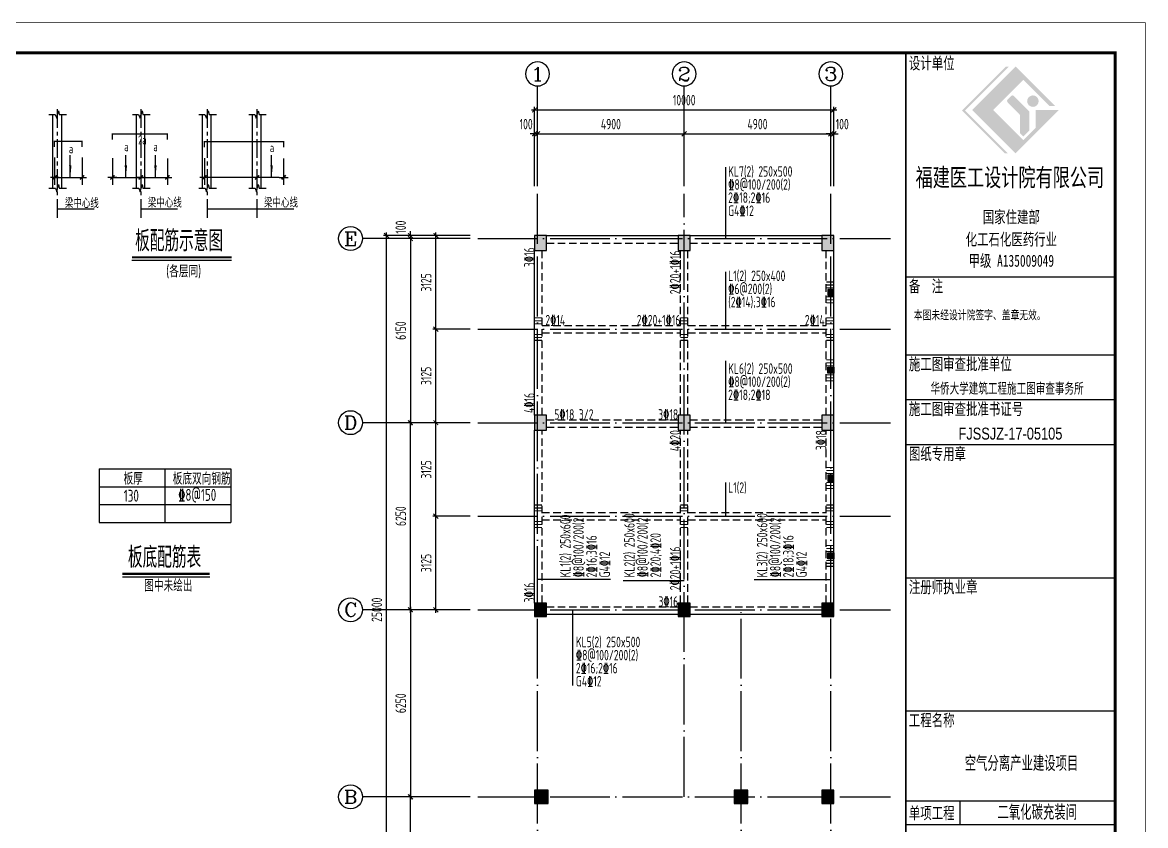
# Model space of a CAD drawing. Extents: x 287149 to 898857, y 100802 to 160212.
# Drawn here: x 668119 to 705657, y 116003 to 142832 of the extents above; entities that cross this region are included whole.
import ezdxf
from ezdxf.enums import TextEntityAlignment as Align

# ---------------------------------------------------------------- set-up
doc = ezdxf.new("R2010")
doc.units = 0
doc.header["$LTSCALE"] = 1000
for name, pattern in [('3', [3.75, 2.5, -1.25]), ('CENTER', [2, 1.25, -0.25, 0.25, -0.25]), ('DOTE', [2.42, 2, -0.2, 0.02, -0.2])]:
    doc.linetypes.add(name, pattern=pattern)
doc.layers.get('0').update_dxf_attribs({"linetype": 'CONTINUOUS'})
doc.layers.get('DEFPOINTS').update_dxf_attribs({"linetype": 'CONTINUOUS'})
for name, color, linetype in [('AXIS', 8, 'DOTE'), ('AXIS_DIM', 3, 'CONTINUOUS'), ('AXIS_TEXT', 3, 'CONTINUOUS'), ('COLU', 7, 'CONTINUOUS'), ('FRAME', 3, 'CONTINUOUS'), ('PUB_TEXT', 7, 'CONTINUOUS'), ('S_BEAM', 4, 'CONTINUOUS'), ('S_BEAMDASH', 134, '3'), ('S_BEAMDIMLOCAL', 7, 'CONTINUOUS'), ('S_BEAMDIMLOCALVER', 7, 'CONTINUOUS'), ('S_BEAMDIMMASS', 2, 'CONTINUOUS'), ('S_BEAMDIMMASSVER', 2, 'CONTINUOUS'), ('S_CL', 2, 'CONTINUOUS'), ('S_SUBBEAMHOOP', 1, 'CONTINUOUS'), ('TEXT', 7, 'CONTINUOUS'), ('填充', 8, 'CONTINUOUS'), ('审图中心证书', 7, 'CONTINUOUS'), ('板标注', 221, 'CONTINUOUS'), ('柱涂实', 54, 'CONTINUOUS'), ('第三道尺寸线', 4, 'CONTINUOUS')]:
    doc.layers.add(name, color=color, linetype=linetype)
doc.styles.add('_AXIS', font='complex.shx', dxfattribs={"bigfont": 'gbcbig.shx'})
doc.styles.add('_HZTXT', font='tq__rshz.shx', dxfattribs={"width": 0.8, "bigfont": 'tq__hzdc.shx'})
doc.styles.add('COMPLEX', font='COMPLEX')
doc.styles.add('FRAME', font='simhei.ttf', dxfattribs={"width": 0.7})
doc.styles.add('TSSD_Dimension', font='tssdeng.shx', dxfattribs={"width": 0.7, "bigfont": 'hztxt.shx'})
doc.styles.add('TSSD_Rein', font='tssdeng.shx', dxfattribs={"width": 0.7, "bigfont": 'hztxt.shx'})
doc.styles.add('黑体', font='simhei.ttf', dxfattribs={"width": 0.7})
doc.dimstyles.new('TSSD_100_100', dxfattribs={"dimtxt": 350, "dimasz": 150, "dimexe": 100, "dimexo": 250, "dimgap": 150, "dimtad": 1, "dimdec": 0, "dimzin": 0, "dimdsep": 46, "dimtxsty": 'TSSD_Dimension', "dimblk": 'ARCHTICK', "dimcen": 0, "dimdle": 100, "dimclrd": 3, "dimclre": 3, "dimclrt": 7, "dimadec": 0, "dimazin": 0, "dimtfac": 1, "dimtdec": 0, "dimtix": 1, "dimtmove": 2, "dimatfit": 3, "dimfxl": 100, "dimtolj": 1, "dimtzin": 0, "dimarcsym": 0})

# ---------------------------------------------------------------- blocks, each defined once
blk = doc.blocks.new('A$C2F0C53E4')
at = {"layer": 'FRAME'}
h = blk.add_hatch(color=256, dxfattribs=at)
h.paths.add_polyline_path([(54328, 39098), (55337, 40107), (56218, 39226), (56398, 39226), (55075, 40549), (53625, 39098), (55075, 37648), (56525, 39098), (55749, 39098), (55749, 38502), (55337, 38090)], flags=0)
edge = h.paths.add_edge_path(flags=0)
edge.add_arc((55154, 38910), 69.1, 0, 45, ccw=False)
edge.add_line((55223, 38910), (55223, 38327))
edge.add_line((55223, 38327), (55340, 38210))
edge.add_line((55340, 38210), (55538, 38409))
edge.add_line((55538, 38409), (55538, 39020))
edge.add_arc((55469, 39020), 69.1, 360, 405)
edge.add_line((55518, 39069), (55024, 39562))
edge.add_arc((54976, 39513), 69.1, 45, 135)
edge.add_line((54927, 39562), (54812, 39447))
edge.add_arc((54861, 39399), 69.1, 135, 225)
edge.add_line((54812, 39350), (55203, 38959))
edge = h.paths.add_edge_path(flags=0)
edge.add_arc((55655, 39391), 192, 0, 180)
edge.add_arc((55655, 39391), 192, 180, 360)
h.paths.add_polyline_path([(54716, 37648), (54814, 37648), (53382, 39080), (54851, 40549), (54754, 40549), (53285, 39080)], flags=0)
for p, q in [((58410, 33510), (51410, 33510)), ((58410, 30910), (51410, 30910)), ((58410, 29410), (51410, 29410)), ((58410, 27910), (51410, 27910)), ((58410, 23460), (51410, 23460)), ((58410, 19010), (51410, 19010)), ((58410, 16010), (51410, 16010)), ((53210, 16010), (53210, 15210)), ((58410, 15210), (51410, 15210))]:
    blk.add_line(p, q, dxfattribs=at)
for points, const_width in [([(10, 42010), (10, 10), (59410, 10), (59410, 42010)], 20), ([(2510, 41010), (2510, 1010), (58410, 1010), (58410, 41010)], 100)]:
    blk.add_lwpolyline(points, close=True, dxfattribs=dict(at, const_width=const_width))
at = {"layer": 'FRAME', "const_width": 50}
blk.add_lwpolyline([(51410, 41010), (51410, 1010)], dxfattribs=at)
at = {"layer": 'FRAME'}
for s, insert, char_height, width, attachment_point, style in [('设计单位', (51510, 40860), 400, 2368.14, 1, 'FRAME'), ('福建医工设计院有限公司', (54885, 36811), 600, 9859.32, 5, 'FRAME'), ('国家住建部', (54934, 35501), 400, 2944.75, 5, 'FRAME'), ('化工石化医药行业', (54934, 34752), 400, 4781.36, 5, 'FRAME'), ('甲级 A135009049', (54934, 34038), 400, 4439.66, 5, 'FRAME'), ('备  注', (51510, 33410), 400, 1758.31, 1, 'FRAME'), ('本图未经设计院签字、盖章无效。', (51673, 32067), 300, 6524.24, 7, '黑体'), ('施工图审查批准单位', (51510, 30810), 400, 5412.54, 1, 'FRAME'), ('施工图审查批准书证号', (51510, 29310), 400, 6008.14, 1, 'FRAME'), ('图纸专用章', (51510, 27810), 400, 2928.14, 1, 'FRAME'), ('注册师执业章', (51510, 23360), 400, 3554.58, 1, 'FRAME'), ('工程名称', (51510, 18910), 400, 2368.14, 1, 'FRAME'), ('单项工程', (51510, 15810), 400, 2349.15, 1, 'FRAME')]:
    blk.add_mtext(s, dxfattribs=dict(at, insert=insert, char_height=char_height, width=width, attachment_point=attachment_point, style=style))
at = {"layer": 'PUB_TEXT', "style": '_HZTXT', "width": 0.8}
blk.add_text('空气分离产业建设项目', height=500, dxfattribs=at).set_placement((53374, 17013))
at = {"layer": '审图中心证书', "style": '_HZTXT', "width": 0.8}
for s, p in [('华侨大学建筑工程施工图审查事务所', (52231, 29584)), ('FJSSJZ-17-05105', (53169, 28084))]:
    blk.add_text(s, height=400, dxfattribs=at).set_placement(p)
blk = doc.blocks.new('_ARCHTICK')
at = {"color": 0}
blk.add_lwpolyline([(-0.53033, -0.53033, 0.25, 0.25, 0), (0.53033, 0.53033, 0.5, 0.5, 0)], format="xyseb", dxfattribs=at)
blk = doc.blocks.new('*D197')
at = {"layer": 'AXIS_DIM', "color": 3, "lineweight": -2}
for p, q in [((685236.971394, 139111.631469), (690336.971394, 139111.631469)), ((685336.971394, 137361.708046), (685336.971394, 139211.631469)), ((690236.971394, 137361.708046), (690236.971394, 139211.631469))]:
    blk.add_line(p, q, dxfattribs=at)
at = {"layer": 'DEFPOINTS', "color": 0}
for p in [(690236.971394, 139111.631469), (685336.971394, 137111.708046), (690236.971394, 137111.708046)]:
    blk.add_point(p, dxfattribs=at)
at = {"layer": 'AXIS_DIM', "color": 3, "lineweight": -2, "xscale": 150, "yscale": 150, "zscale": 150, "rotation": 180}
blk.add_blockref('_ARCHTICK', (685336.971394, 139111.631469), dxfattribs=at)
at = {"layer": 'AXIS_DIM', "color": 3, "lineweight": -2, "xscale": 150, "yscale": 150, "zscale": 150}
blk.add_blockref('_ARCHTICK', (690236.971394, 139111.631469), dxfattribs=at)
at = {"layer": 'AXIS_DIM', "color": 7, "insert": (687786.971394, 139436.631469), "char_height": 350, "attachment_point": 5, "style": 'TSSD_Dimension'}
blk.add_mtext('\\A1;4900', dxfattribs=at)
blk = doc.blocks.new('*D198')
at = {"layer": 'AXIS_DIM', "color": 3, "lineweight": -2}
for p, q in [((690136.971394, 139111.631469), (695236.971394, 139111.631469)), ((690236.971394, 137361.708046), (690236.971394, 139211.631469)), ((695136.971394, 137361.708046), (695136.971394, 139211.631469))]:
    blk.add_line(p, q, dxfattribs=at)
at = {"layer": 'DEFPOINTS', "color": 0}
for p in [(695136.971394, 139111.631469), (690236.971394, 137111.708046), (695136.971394, 137111.708046)]:
    blk.add_point(p, dxfattribs=at)
at = {"layer": 'AXIS_DIM', "color": 3, "lineweight": -2, "xscale": 150, "yscale": 150, "zscale": 150, "rotation": 180}
blk.add_blockref('_ARCHTICK', (690236.971394, 139111.631469), dxfattribs=at)
at = {"layer": 'AXIS_DIM', "color": 3, "lineweight": -2, "xscale": 150, "yscale": 150, "zscale": 150}
blk.add_blockref('_ARCHTICK', (695136.971394, 139111.631469), dxfattribs=at)
at = {"layer": 'AXIS_DIM', "color": 7, "insert": (692686.971394, 139436.631469), "char_height": 350, "attachment_point": 5, "style": 'TSSD_Dimension'}
blk.add_mtext('\\A1;4900', dxfattribs=at)
blk = doc.blocks.new('*D199')
at = {"layer": 'AXIS_DIM', "color": 3, "lineweight": -2}
for p, q in [((683086.971394, 116961.708046), (680987.044864, 116961.708046)), ((681087.044864, 110711.708046), (681087.044864, 117061.708046)), ((683086.971394, 110811.708046), (680987.044864, 110811.708046))]:
    blk.add_line(p, q, dxfattribs=at)
at = {"layer": 'DEFPOINTS', "color": 0}
for p in [(681087.044864, 116961.708046), (683336.971394, 116961.708046), (683336.971394, 110811.708046)]:
    blk.add_point(p, dxfattribs=at)
at = {"layer": 'AXIS_DIM', "color": 3, "lineweight": -2, "xscale": 150, "yscale": 150, "zscale": 150}
for p, rotation in [((681087.044864, 116961.708046), 90), ((681087.044864, 110811.708046), 270)]:
    blk.add_blockref('_ARCHTICK', p, dxfattribs=dict(at, rotation=rotation))
at = {"layer": 'AXIS_DIM', "color": 7, "insert": (680762.044864, 113886.708046), "char_height": 350, "attachment_point": 5, "rotation": 90, "style": 'TSSD_Dimension'}
blk.add_mtext('\\A1;6150', dxfattribs=at)
blk = doc.blocks.new('*D200')
at = {"layer": 'AXIS_DIM', "color": 3, "lineweight": -2}
for p, q in [((683086.971394, 123211.708046), (680987.044864, 123211.708046)), ((681087.044864, 123311.708046), (681087.044864, 116861.708046)), ((683086.971394, 116961.708046), (680987.044864, 116961.708046))]:
    blk.add_line(p, q, dxfattribs=at)
at = {"layer": 'DEFPOINTS', "color": 0}
for p in [(683336.971394, 123211.708046), (681087.044864, 116961.708046), (683336.971394, 116961.708046)]:
    blk.add_point(p, dxfattribs=at)
at = {"layer": 'AXIS_DIM', "color": 3, "lineweight": -2, "xscale": 150, "yscale": 150, "zscale": 150}
for p, rotation in [((681087.044864, 123211.708046), 90), ((681087.044864, 116961.708046), 270)]:
    blk.add_blockref('_ARCHTICK', p, dxfattribs=dict(at, rotation=rotation))
at = {"layer": 'AXIS_DIM', "color": 7, "insert": (680762.044864, 120086.708046), "char_height": 350, "attachment_point": 5, "rotation": 90, "style": 'TSSD_Dimension'}
blk.add_mtext('\\A1;6250', dxfattribs=at)
blk = doc.blocks.new('*D201')
at = {"layer": 'AXIS_DIM', "color": 3, "lineweight": -2}
for p, q in [((683086.971394, 135611.708046), (680987.044864, 135611.708046)), ((681087.044864, 135711.708046), (681087.044864, 129361.708046)), ((683086.971394, 129461.708046), (680987.044864, 129461.708046))]:
    blk.add_line(p, q, dxfattribs=at)
at = {"layer": 'DEFPOINTS', "color": 0}
for p in [(683336.971394, 135611.708046), (681087.044864, 129461.708046), (683336.971394, 129461.708046)]:
    blk.add_point(p, dxfattribs=at)
at = {"layer": 'AXIS_DIM', "color": 3, "lineweight": -2, "xscale": 150, "yscale": 150, "zscale": 150}
for p, rotation in [((681087.044864, 135611.708046), 90), ((681087.044864, 129461.708046), 270)]:
    blk.add_blockref('_ARCHTICK', p, dxfattribs=dict(at, rotation=rotation))
at = {"layer": 'AXIS_DIM', "color": 7, "insert": (680762.044864, 132536.708046), "char_height": 350, "attachment_point": 5, "rotation": 90, "style": 'TSSD_Dimension'}
blk.add_mtext('\\A1;6150', dxfattribs=at)
blk = doc.blocks.new('*D202')
at = {"layer": 'AXIS_DIM', "color": 3, "lineweight": -2}
for p, q in [((685136.971394, 139911.631469), (695336.971394, 139911.631469)), ((685236.971394, 137361.708046), (685236.971394, 140011.631469)), ((695236.971394, 137361.708046), (695236.971394, 140011.631469))]:
    blk.add_line(p, q, dxfattribs=at)
at = {"layer": 'DEFPOINTS', "color": 0}
for p in [(695236.971394, 139911.631469), (685236.971394, 137111.708046), (695236.971394, 137111.708046)]:
    blk.add_point(p, dxfattribs=at)
at = {"layer": 'AXIS_DIM', "color": 3, "lineweight": -2, "xscale": 150, "yscale": 150, "zscale": 150, "rotation": 180}
blk.add_blockref('_ARCHTICK', (685236.971394, 139911.631469), dxfattribs=at)
at = {"layer": 'AXIS_DIM', "color": 3, "lineweight": -2, "xscale": 150, "yscale": 150, "zscale": 150}
blk.add_blockref('_ARCHTICK', (695236.971394, 139911.631469), dxfattribs=at)
at = {"layer": 'AXIS_DIM', "color": 7, "insert": (690236.971394, 140236.631469), "char_height": 350, "attachment_point": 5, "style": 'TSSD_Dimension'}
blk.add_mtext('\\A1;10000', dxfattribs=at)
blk = doc.blocks.new('*D203')
at = {"layer": 'AXIS_DIM', "color": 3, "lineweight": -2}
for p, q in [((683086.971394, 135711.708046), (680187.044864, 135711.708046)), ((680287.044864, 110611.708046), (680287.044864, 135811.708046)), ((683086.971394, 110711.708046), (680187.044864, 110711.708046))]:
    blk.add_line(p, q, dxfattribs=at)
at = {"layer": 'DEFPOINTS', "color": 0}
for p in [(680287.044864, 135711.708046), (683336.971394, 135711.708046), (683336.971394, 110711.708046)]:
    blk.add_point(p, dxfattribs=at)
at = {"layer": 'AXIS_DIM', "color": 3, "lineweight": -2, "xscale": 150, "yscale": 150, "zscale": 150}
for p, rotation in [((680287.044864, 135711.708046), 90), ((680287.044864, 110711.708046), 270)]:
    blk.add_blockref('_ARCHTICK', p, dxfattribs=dict(at, rotation=rotation))
at = {"layer": 'AXIS_DIM', "color": 7, "insert": (679962.044864, 123211.708046), "char_height": 350, "attachment_point": 5, "rotation": 90, "style": 'TSSD_Dimension'}
blk.add_mtext('\\A1;25000', dxfattribs=at)
blk = doc.blocks.new('*D205')
at = {"layer": 'AXIS_DIM', "color": 3, "lineweight": -2}
for p, q in [((683086.971394, 135711.708046), (680987.044864, 135711.708046)), ((683086.971394, 135611.708046), (680987.044864, 135611.708046)), ((681087.044864, 135711.708046), (681087.044864, 135861.708046)), ((681087.044864, 135611.708046), (681087.044864, 135711.708046)), ((681087.044864, 135611.708046), (681087.044864, 135461.708046))]:
    blk.add_line(p, q, dxfattribs=at)
at = {"layer": 'DEFPOINTS', "color": 0}
for p in [(681087.044864, 135711.708046), (683336.971394, 135711.708046), (683336.971394, 135611.708046)]:
    blk.add_point(p, dxfattribs=at)
at = {"layer": 'AXIS_DIM', "color": 3, "lineweight": -2, "xscale": 150, "yscale": 150, "zscale": 150}
for p, rotation in [((681087.044864, 135711.708046), 270), ((681087.044864, 135611.708046), 90)]:
    blk.add_blockref('_ARCHTICK', p, dxfattribs=dict(at, rotation=rotation))
at = {"layer": 'AXIS_DIM', "color": 7, "insert": (680762.044864, 135993.951635), "char_height": 350, "attachment_point": 5, "rotation": 90, "style": 'TSSD_Dimension'}
blk.add_mtext('\\A1;100', dxfattribs=at)
blk = doc.blocks.new('*D206')
at = {"layer": 'AXIS_DIM', "color": 3, "lineweight": -2}
for p, q in [((695136.971394, 139111.631469), (694986.971394, 139111.631469)), ((695136.971394, 137361.708046), (695136.971394, 139211.631469)), ((695136.971394, 139111.631469), (695236.971394, 139111.631469)), ((695236.971394, 137361.708046), (695236.971394, 139211.631469)), ((695236.971394, 139111.631469), (695386.971394, 139111.631469))]:
    blk.add_line(p, q, dxfattribs=at)
at = {"layer": 'DEFPOINTS', "color": 0}
for p in [(695236.971394, 139111.631469), (695136.971394, 137111.708046), (695236.971394, 137111.708046)]:
    blk.add_point(p, dxfattribs=at)
at = {"layer": 'AXIS_DIM', "color": 3, "lineweight": -2, "xscale": 150, "yscale": 150, "zscale": 150}
blk.add_blockref('_ARCHTICK', (695136.971394, 139111.631469), dxfattribs=at)
at = {"layer": 'AXIS_DIM', "color": 3, "lineweight": -2, "xscale": 150, "yscale": 150, "zscale": 150, "rotation": 180}
blk.add_blockref('_ARCHTICK', (695236.971394, 139111.631469), dxfattribs=at)
at = {"layer": 'AXIS_DIM', "color": 7, "insert": (695519.214984, 139436.631469), "char_height": 350, "attachment_point": 5, "style": 'TSSD_Dimension'}
blk.add_mtext('\\A1;100', dxfattribs=at)
blk = doc.blocks.new('*D207')
at = {"layer": 'AXIS_DIM', "color": 3, "lineweight": -2}
for p, q in [((685236.971394, 139111.631469), (685086.971394, 139111.631469)), ((685236.971394, 137361.708046), (685236.971394, 139211.631469)), ((685336.971394, 139111.631469), (685236.971394, 139111.631469)), ((685336.971394, 137361.708046), (685336.971394, 139211.631469)), ((685336.971394, 139111.631469), (685486.971394, 139111.631469))]:
    blk.add_line(p, q, dxfattribs=at)
at = {"layer": 'DEFPOINTS', "color": 0}
for p in [(685236.971394, 139111.631469), (685236.971394, 137111.708046), (685336.971394, 137111.708046)]:
    blk.add_point(p, dxfattribs=at)
at = {"layer": 'AXIS_DIM', "color": 3, "lineweight": -2, "xscale": 150, "yscale": 150, "zscale": 150}
blk.add_blockref('_ARCHTICK', (685236.971394, 139111.631469), dxfattribs=at)
at = {"layer": 'AXIS_DIM', "color": 3, "lineweight": -2, "xscale": 150, "yscale": 150, "zscale": 150, "rotation": 180}
blk.add_blockref('_ARCHTICK', (685336.971394, 139111.631469), dxfattribs=at)
at = {"layer": 'AXIS_DIM', "color": 7, "insert": (684954.727804, 139436.631469), "char_height": 350, "attachment_point": 5, "style": 'TSSD_Dimension'}
blk.add_mtext('\\A1;100', dxfattribs=at)
blk = doc.blocks.new('_AXISO')
blk.add_circle((0, 0), 0.5)
at = {"layer": 'AXIS_TEXT', "style": 'COMPLEX', "width": 1.041667}
blk.add_attdef('A', text='', height=0.56, dxfattribs=at).set_placement((-0.25, -0.28), (0.25, -0.28), align=Align.FIT)
blk = doc.blocks.new('*D208')
at = {"layer": 'AXIS_DIM', "color": 3, "lineweight": -2}
for p, q in [((681087.044864, 123111.708046), (681087.044864, 129561.708046)), ((683086.971394, 129461.708046), (680987.044864, 129461.708046)), ((683086.971394, 123211.708046), (680987.044864, 123211.708046))]:
    blk.add_line(p, q, dxfattribs=at)
at = {"layer": 'DEFPOINTS', "color": 0}
for p in [(681087.044864, 129461.708046), (683336.971394, 129461.708046), (683336.971394, 123211.708046)]:
    blk.add_point(p, dxfattribs=at)
at = {"layer": 'AXIS_DIM', "color": 3, "lineweight": -2, "xscale": 150, "yscale": 150, "zscale": 150}
for p, rotation in [((681087.044864, 129461.708046), 90), ((681087.044864, 123211.708046), 270)]:
    blk.add_blockref('_ARCHTICK', p, dxfattribs=dict(at, rotation=rotation))
at = {"layer": 'AXIS_DIM', "color": 7, "insert": (680762.044864, 126336.708046), "char_height": 350, "attachment_point": 5, "rotation": 90, "style": 'TSSD_Dimension'}
blk.add_mtext('\\A1;6250', dxfattribs=at)
blk = doc.blocks.new('_ARROW')
blk.add_solid([(0, 0), (-1, 0.1), (-1, -0.1)])
blk = doc.blocks.new('_DIMX')
blk.add_line((-150, 0), (150, 0))
at = {"const_width": 50}
blk.add_lwpolyline([(-70, -70), (70, 70)], dxfattribs=at)
blk = doc.blocks.new('A$C625912A1')
at = {"layer": 'TEXT', "linetype": 'ByBlock'}
blk.add_line((1194.919777, -3324.671728), (4521.947768, -3324.671728), dxfattribs=at)
at = {"layer": 'TEXT', "const_width": 70}
blk.add_lwpolyline([(4521.947768, -3224.671728), (1194.919777, -3224.671728)], dxfattribs=at)
at = {"layer": '板标注'}
for p, q in [((-1581.298436, 1544.987743), (-1369.298436, 1544.987743)), ((-1452.836735, -915.377876), (-1452.836735, 1544.987743)), ((-1369.298436, 1544.987743), (-1320.298436, 1424.987743)), ((-1320.298436, 1424.987743), (-1262.298436, 1664.987743)), ((-1262.298436, 1664.987743), (-1235.298436, 1544.987743)), ((-1235.298436, 1544.987743), (-992.298436, 1544.987743)), ((-1148.836735, -915.377876), (-1148.836735, 1544.987743)), ((1212.688439, 1544.987743), (1417.688439, 1544.987743)), ((1341.15014, -915.377876), (1341.15014, 1544.987743)), ((1417.688439, 1544.987743), (1466.688439, 1424.987743)), ((1466.688439, 1424.987743), (1531.688439, 1664.987743)), ((1531.688439, 1664.987743), (1558.688439, 1544.987743)), ((1558.688439, 1544.987743), (1801.688439, 1544.987743)), ((1630.15014, -915.377876), (1630.15014, 1544.987743)), ((3427.707605, 1544.987743), (3632.707605, 1544.987743)), ((3556.169306, -915.377876), (3556.169306, 1544.987743)), ((3632.707605, 1544.987743), (3681.707605, 1424.987743)), ((3681.707605, 1424.987743), (3746.707605, 1664.987743)), ((3746.707605, 1664.987743), (3773.707605, 1544.987743)), ((3773.707605, 1544.987743), (4016.707605, 1544.987743)), ((3845.169306, -915.377876), (3845.169306, 1544.987743)), ((5095.444912, 1544.987743), (5300.444912, 1544.987743)), ((5223.906613, -915.377876), (5223.906613, 1544.987743)), ((5300.444912, 1544.987743), (5349.444912, 1424.987743)), ((5349.444912, 1424.987743), (5414.444912, 1664.987743)), ((5414.444912, 1664.987743), (5441.444912, 1544.987743)), ((5441.444912, 1544.987743), (5684.444912, 1544.987743)), ((5512.906613, -915.377876), (5512.906613, 1544.987743)), ((-1394.995462, 111.174516), (-1394.995462, -805.012257)), ((-474.995767, 111.174516), (-474.995767, -805.012257)), ((540.688439, 89.197998), (540.688439, -805.012257)), ((2381.688439, 78.781797), (2381.688439, -805.012257)), ((3615.100913, 89.197998), (3615.100913, -805.012257)), ((6264.444912, 78.781797), (6264.444912, -805.012257)), ((-1452.836735, -555.012257), (-441.995767, -555.012257)), ((541.688439, -555.012257), (2381.688439, -556.089605)), ((6114.444912, -555.012257), (3465.100913, -555.012257)), ((-1581.298436, -915.377876), (-1365.298436, -915.377876)), ((-1365.298436, -915.377876), (-1316.298436, -1035.377876)), ((-1316.298436, -1035.377876), (-1262.298436, -795.377876)), ((-1262.298436, -795.377876), (-1235.298436, -915.377876)), ((-1235.298436, -915.377876), (-992.298436, -915.377876)), ((1212.688439, -915.377876), (1424.688439, -915.377876)), ((1424.688439, -915.377876), (1473.688439, -1035.377876)), ((1473.688439, -1035.377876), (1531.688439, -795.377876)), ((1531.688439, -795.377876), (1558.688439, -915.377876)), ((1558.688439, -915.377876), (1801.688439, -915.377876)), ((3427.707605, -915.377876), (3639.707605, -915.377876)), ((3639.707605, -915.377876), (3688.707605, -1035.377876)), ((3688.707605, -1035.377876), (3746.707605, -795.377876)), ((3746.707605, -795.377876), (3773.707605, -915.377876)), ((3773.707605, -915.377876), (4016.707605, -915.377876)), ((5095.444912, -915.377876), (5307.444912, -915.377876)), ((5307.444912, -915.377876), (5356.444912, -1035.377876)), ((5356.444912, -1035.377876), (5414.444912, -795.377876)), ((5414.444912, -795.377876), (5441.444912, -915.377876)), ((5441.444912, -915.377876), (5684.444912, -915.377876)), ((-1290.836735, -1610.989094), (-68.10664, -1610.989094)), ((1499.15014, -1610.989094), (2721.880235, -1610.989094)), ((3714.169306, -1610.989094), (6604.636708, -1610.989094))]:
    blk.add_line(p, q, dxfattribs=at)
at = {"layer": '板标注', "linetype": 'CENTER', "ltscale": 0.5}
for p, q in [((-1290.836735, -1902.915944), (-1290.836735, 1831.490823)), ((1499.15014, -1902.915944), (1499.15014, 1831.490823)), ((3714.169306, -1902.915944), (3714.169306, 1831.490823)), ((5381.906613, -1902.915944), (5381.906613, 1831.490823))]:
    blk.add_line(p, q, dxfattribs=at)
at = {"layer": '板标注', "const_width": 44.999999}
for points in [[(541.15014, 706.876479), (541.15014, 898.54518), (2382.15014, 898.54518), (2382.15014, 706.876479)], [(-1394.83643, 455.270273), (-1394.83643, 646.938974), (-474.836735, 646.938974), (-474.836735, 455.270273)], [(3615.100913, 447.533053), (3615.100913, 639.201754), (6264.906613, 639.201754), (6264.906613, 447.533053)]]:
    blk.add_lwpolyline(points, dxfattribs=at)
at = {"layer": '板标注'}
for points in [[(-865.995767, -555.012257), (-865.995767, 192.761206)], [(990.688439, -555.012257), (990.688439, 192.761206)], [(1979.688439, -555.012257), (1979.688439, 192.761206)], [(5862.444912, -555.012257), (5862.444912, 192.761206)]]:
    blk.add_lwpolyline(points, dxfattribs=at)
at = {"layer": '板标注', "xscale": 400, "yscale": 400, "zscale": 400, "rotation": 270}
for p in [(-865.995767, -555.012257), (990.688439, -555.012257), (1979.688439, -555.012257), (5862.444912, -555.012257)]:
    blk.add_blockref('_ARROW', p, dxfattribs=at)
at = {"layer": '板标注', "rotation": 180}
for p in [(-1383.605589, -555.012257), (540.688439, -555.012257), (1492.131897, -555.473959), (3615.100913, -555.012257), (5374.88837, -555.473959)]:
    blk.add_blockref('_DIMX', p, dxfattribs=at)
at = {"layer": '板标注'}
for p in [(-474.995767, -555.012257), (2381.688439, -555.012257), (6264.444912, -555.012257)]:
    blk.add_blockref('_DIMX', p, dxfattribs=at)
at = {"layer": 'TEXT', "linetype": 'ByBlock', "style": 'TSSD_Rein', "width": 0.7}
blk.add_text('板配筋示意图', height=700, dxfattribs=at).set_placement((4239.423338, -3024.439948), align=Align.RIGHT)
at = {"layer": 'TEXT', "style": 'TSSD_Rein', "width": 0.7}
blk.add_text('(各层同)', height=400, dxfattribs=at).set_placement((2340.008141, -3893.547007))
at = {"layer": '板标注', "style": 'TSSD_Rein', "width": 0.7}
for s, p in [('2a', (1400.092719, 548.54518)), ('a', (-914.697309, 251.592939)), ('a', (935.410003, 320.828479)), ('a', (1910.390487, 320.828479)), ('a', (5801.98339, 289.201754)), ('梁中心线', (-1047.060897, -1578.341389)), ('梁中心线', (1725.926407, -1560.428054)), ('梁中心线', (5608.68288, -1560.428054))]:
    blk.add_text(s, height=300, dxfattribs=at).set_placement(p)
blk = doc.blocks.new('*D251')
at = {"layer": 'DEFPOINTS', "color": 0}
for p in [(681936.971394, 129461.708046), (683336.971394, 129461.708046), (683336.971394, 126336.708046)]:
    blk.add_point(p, dxfattribs=at)
at = {"layer": '第三道尺寸线', "color": 3, "lineweight": -2}
for p, q in [((681936.971394, 126236.708046), (681936.971394, 129561.708046)), ((683086.971394, 129461.708046), (681836.971394, 129461.708046)), ((683086.971394, 126336.708046), (681836.971394, 126336.708046))]:
    blk.add_line(p, q, dxfattribs=at)
at = {"layer": '第三道尺寸线', "color": 3, "lineweight": -2, "xscale": 150, "yscale": 150, "zscale": 150}
for p, rotation in [((681936.971394, 129461.708046), 90), ((681936.971394, 126336.708046), 270)]:
    blk.add_blockref('_ARCHTICK', p, dxfattribs=dict(at, rotation=rotation))
at = {"layer": '第三道尺寸线', "color": 7, "insert": (681611.971394, 127899.208046), "char_height": 350, "attachment_point": 5, "rotation": 90, "style": 'TSSD_Dimension'}
blk.add_mtext('\\A1;3125', dxfattribs=at)
blk = doc.blocks.new('*D252')
at = {"layer": 'DEFPOINTS', "color": 0}
for p in [(681936.971394, 126336.708046), (683336.971394, 126336.708046), (683336.971394, 123211.708046)]:
    blk.add_point(p, dxfattribs=at)
at = {"layer": '第三道尺寸线', "color": 3, "lineweight": -2}
for p, q in [((683086.971394, 126336.708046), (681836.971394, 126336.708046)), ((681936.971394, 123111.708046), (681936.971394, 126436.708046)), ((683086.971394, 123211.708046), (681836.971394, 123211.708046))]:
    blk.add_line(p, q, dxfattribs=at)
at = {"layer": '第三道尺寸线', "color": 3, "lineweight": -2, "xscale": 150, "yscale": 150, "zscale": 150}
for p, rotation in [((681936.971394, 126336.708046), 90), ((681936.971394, 123211.708046), 270)]:
    blk.add_blockref('_ARCHTICK', p, dxfattribs=dict(at, rotation=rotation))
at = {"layer": '第三道尺寸线', "color": 7, "insert": (681611.971394, 124774.208046), "char_height": 350, "attachment_point": 5, "rotation": 90, "style": 'TSSD_Dimension'}
blk.add_mtext('\\A1;3125', dxfattribs=at)
blk = doc.blocks.new('*D253')
at = {"layer": 'DEFPOINTS', "color": 0}
for p in [(681936.971394, 135711.708046), (683336.971394, 135711.708046), (683336.971394, 132586.708046)]:
    blk.add_point(p, dxfattribs=at)
at = {"layer": '第三道尺寸线', "color": 3, "lineweight": -2}
for p, q in [((683086.971394, 135711.708046), (681836.971394, 135711.708046)), ((681936.971394, 132486.708046), (681936.971394, 135811.708046)), ((683086.971394, 132586.708046), (681836.971394, 132586.708046))]:
    blk.add_line(p, q, dxfattribs=at)
at = {"layer": '第三道尺寸线', "color": 3, "lineweight": -2, "xscale": 150, "yscale": 150, "zscale": 150}
for p, rotation in [((681936.971394, 135711.708046), 90), ((681936.971394, 132586.708046), 270)]:
    blk.add_blockref('_ARCHTICK', p, dxfattribs=dict(at, rotation=rotation))
at = {"layer": '第三道尺寸线', "color": 7, "insert": (681611.971394, 134149.208046), "char_height": 350, "attachment_point": 5, "rotation": 90, "style": 'TSSD_Dimension'}
blk.add_mtext('\\A1;3125', dxfattribs=at)
blk = doc.blocks.new('*D254')
at = {"layer": 'DEFPOINTS', "color": 0}
for p in [(681936.971394, 132586.708046), (683336.971394, 132586.708046), (683336.971394, 129461.708046)]:
    blk.add_point(p, dxfattribs=at)
at = {"layer": '第三道尺寸线', "color": 3, "lineweight": -2}
for p, q in [((683086.971394, 132586.708046), (681836.971394, 132586.708046)), ((681936.971394, 129361.708046), (681936.971394, 132686.708046)), ((683086.971394, 129461.708046), (681836.971394, 129461.708046))]:
    blk.add_line(p, q, dxfattribs=at)
at = {"layer": '第三道尺寸线', "color": 3, "lineweight": -2, "xscale": 150, "yscale": 150, "zscale": 150}
for p, rotation in [((681936.971394, 132586.708046), 90), ((681936.971394, 129461.708046), 270)]:
    blk.add_blockref('_ARCHTICK', p, dxfattribs=dict(at, rotation=rotation))
at = {"layer": '第三道尺寸线', "color": 7, "insert": (681611.971394, 131024.208046), "char_height": 350, "attachment_point": 5, "rotation": 90, "style": 'TSSD_Dimension'}
blk.add_mtext('\\A1;3125', dxfattribs=at)

msp = doc.modelspace()

# ---------------------------------------------------------------- hatches: boundary and pattern name
at = {"layer": '柱涂实'}
for points in [[(685636.971, 135211.708), (685636.971, 135711.708), (685236.971, 135711.708), (685236.971, 135211.708)], [(690436.971, 135211.708), (690436.971, 135711.708), (690036.971, 135711.708), (690036.971, 135211.708)], [(695236.971, 135211.708), (695236.971, 135711.708), (694836.971, 135711.708), (694836.971, 135211.708)], [(695236.971, 133911.708), (695036.971, 133911.708), (695036.971, 133711.708), (695236.971, 133711.708)], [(695236.971, 131111.708), (695036.971, 131111.708), (695036.971, 131311.708), (695236.971, 131311.708)], [(685636.971, 129211.708), (685636.971, 129711.708), (685236.971, 129711.708), (685236.971, 129211.708)], [(690436.971, 129211.708), (690436.971, 129711.708), (690036.971, 129711.708), (690036.971, 129211.708)], [(695236.971, 129211.708), (695236.971, 129711.708), (694836.971, 129711.708), (694836.971, 129211.708)], [(695236.971, 127711.708), (695036.971, 127711.708), (695036.971, 127511.708), (695236.971, 127511.708)], [(695236.971, 124911.708), (695036.971, 124911.708), (695036.971, 125111.708), (695236.971, 125111.708)], [(685636.971, 122986.708), (685636.971, 123436.708), (685236.971, 123436.708), (685236.971, 122986.708)], [(690436.971, 122986.708), (690436.971, 123436.708), (690036.971, 123436.708), (690036.971, 122986.708)], [(695236.971, 122986.708), (695236.971, 123436.708), (694836.971, 123436.708), (694836.971, 122986.708)], [(685686.971, 116736.708), (685686.971, 117186.708), (685236.971, 117186.708), (685236.971, 116736.708)], [(692361.971, 116736.708), (692361.971, 117186.708), (691911.971, 117186.708), (691911.971, 116736.708)], [(695236.971, 116736.708), (695236.971, 117186.708), (694836.971, 117186.708), (694836.971, 116736.708)]]:
    msp.add_hatch(color=256, dxfattribs=at).paths.add_polyline_path(points)

# ---------------------------------------------------------------- linework, layer by layer
at = {"layer": 'AXIS'}
for p, q in [((685336.971, 108811.708), (685336.971, 137111.708)), ((690236.971, 116961.708), (690236.971, 137111.708)), ((695136.971, 108811.708), (695136.971, 137111.708)), ((683336.971, 135611.708), (697136.971, 135611.708)), ((683336.971, 132586.708), (697136.971, 132586.708)), ((683336.971, 129461.708), (697136.971, 129461.708)), ((683336.971, 126336.708), (697136.971, 126336.708)), ((683336.971, 123211.708), (697136.971, 123211.708)), ((692136.971, 108811.708), (692136.971, 123211.708)), ((683336.971, 116961.708), (697136.971, 116961.708))]:
    msp.add_line(p, q, dxfattribs=at)
at = {"layer": 'AXIS_TEXT'}
for p, q in [((685336.971, 137361.708), (685336.971, 140711.631)), ((690236.971, 137361.708), (690236.971, 140711.631)), ((695136.971, 137361.708), (695136.971, 140711.631)), ((683086.971, 135611.708), (679487.045, 135611.708)), ((683086.971, 129461.708), (679487.045, 129461.708)), ((683086.971, 123211.708), (679487.045, 123211.708)), ((682586.971, 116961.708), (679487.045, 116961.708))]:
    msp.add_line(p, q, dxfattribs=at)
at = {"layer": 'COLU', "ltscale": 0.01}
for points in [[(695236.971, 133711.708), (695236.971, 133911.708), (695036.971, 133911.708), (695036.971, 133711.708)], [(695236.971, 131311.708), (695236.971, 131111.708), (695036.971, 131111.708), (695036.971, 131311.708)], [(695236.971, 127511.708), (695236.971, 127711.708), (695036.971, 127711.708), (695036.971, 127511.708)], [(695236.971, 125111.708), (695236.971, 124911.708), (695036.971, 124911.708), (695036.971, 125111.708)]]:
    msp.add_lwpolyline(points, close=True, dxfattribs=at)
at = {"layer": 'S_BEAM', "ltscale": 0.01}
for p, q in [((685636.971, 135711.708), (690036.971, 135711.708)), ((690436.971, 135711.708), (694836.971, 135711.708)), ((685236.971, 129711.708), (685236.971, 135211.708)), ((695236.971, 129711.708), (695236.971, 135211.708)), ((685236.971, 123436.708), (685236.971, 129211.708)), ((695236.971, 123436.708), (695236.971, 129211.708)), ((685636.971, 123061.708), (690036.971, 123061.708)), ((690436.971, 123061.708), (694836.971, 123061.708))]:
    msp.add_line(p, q, dxfattribs=at)
at = {"layer": 'S_BEAMDASH', "ltscale": 0.1}
for p, q in [((685486.971, 129711.708), (685486.971, 135211.708)), ((685636.971, 135461.708), (690036.971, 135461.708)), ((690111.971, 129711.708), (690111.971, 135211.708)), ((690361.971, 129711.708), (690361.971, 135211.708)), ((690436.971, 135461.708), (694836.971, 135461.708)), ((694986.971, 129711.708), (694986.971, 135211.708)), ((685486.971, 132711.708), (690111.971, 132711.708)), ((690361.971, 132711.708), (694986.971, 132711.708)), ((685486.971, 132461.708), (690111.971, 132461.708)), ((690361.971, 132461.708), (694986.971, 132461.708)), ((685636.971, 129561.708), (690036.971, 129561.708)), ((690436.971, 129561.708), (694836.971, 129561.708)), ((685486.971, 123436.708), (685486.971, 129211.708)), ((685636.971, 129311.708), (690036.971, 129311.708)), ((690111.971, 123436.708), (690111.971, 129211.708)), ((690361.971, 123436.708), (690361.971, 129211.708)), ((690436.971, 129311.708), (694836.971, 129311.708)), ((694986.971, 123436.708), (694986.971, 129211.708)), ((685486.971, 126461.708), (690111.971, 126461.708)), ((685486.971, 126211.708), (690111.971, 126211.708)), ((690361.971, 126461.708), (694986.971, 126461.708)), ((690361.971, 126211.708), (694986.971, 126211.708)), ((685636.971, 123311.708), (690036.971, 123311.708)), ((690436.971, 123311.708), (694836.971, 123311.708))]:
    msp.add_line(p, q, dxfattribs=at)
at = {"layer": 'S_BEAMDIMMASS', "ltscale": 0.01}
for p, q in [((691632.085, 135586.708), (691632.085, 137998.322)), ((691632.085, 132586.708), (691632.085, 134505.52)), ((691632.085, 129436.708), (691632.085, 131530.458)), ((691632.085, 126336.708), (691632.085, 127465.178)), ((686513.124, 120680.458), (686513.124, 123211.708))]:
    msp.add_line(p, q, dxfattribs=at)
at = {"layer": 'S_BEAMDIMMASSVER', "ltscale": 0.01}
for p, q in [((687777.337, 124220.264), (685336.971, 124220.264)), ((690236.971, 124172.962), (688196.279, 124172.962)), ((695111.971, 124210.579), (692580.721, 124210.579))]:
    msp.add_line(p, q, dxfattribs=at)
at = {"layer": 'S_CL', "ltscale": 0.01}
for points in [[(685636.971, 135211.708), (685636.971, 135711.708), (685236.971, 135711.708), (685236.971, 135211.708)], [(690436.971, 135211.708), (690436.971, 135711.708), (690036.971, 135711.708), (690036.971, 135211.708)], [(695236.971, 135211.708), (695236.971, 135711.708), (694836.971, 135711.708), (694836.971, 135211.708)], [(685636.971, 129211.708), (685636.971, 129711.708), (685236.971, 129711.708), (685236.971, 129211.708)], [(690436.971, 129211.708), (690436.971, 129711.708), (690036.971, 129711.708), (690036.971, 129211.708)], [(695236.971, 129211.708), (695236.971, 129711.708), (694836.971, 129711.708), (694836.971, 129211.708)], [(685636.971, 122986.708), (685636.971, 123436.708), (685236.971, 123436.708), (685236.971, 122986.708)], [(690436.971, 122986.708), (690436.971, 123436.708), (690036.971, 123436.708), (690036.971, 122986.708)], [(695236.971, 122986.708), (695236.971, 123436.708), (694836.971, 123436.708), (694836.971, 122986.708)], [(685686.971, 116736.708), (685686.971, 117186.708), (685236.971, 117186.708), (685236.971, 116736.708)], [(692361.971, 116736.708), (692361.971, 117186.708), (691911.971, 117186.708), (691911.971, 116736.708)], [(695236.971, 116736.708), (695236.971, 117186.708), (694836.971, 117186.708), (694836.971, 116736.708)]]:
    msp.add_lwpolyline(points, close=True, dxfattribs=at)
at = {"layer": 'S_SUBBEAMHOOP', "ltscale": 0.01, "const_width": 35}
for points in [[(694986.971, 134161.708), (695236.971, 134161.708)], [(694986.971, 134061.708), (695236.971, 134061.708)], [(694986.971, 133961.708), (695236.971, 133961.708)], [(694986.971, 133661.708), (695236.971, 133661.708)], [(694986.971, 133561.708), (695236.971, 133561.708)], [(694986.971, 133461.708), (695236.971, 133461.708)], [(685236.971, 132961.708), (685486.971, 132961.708)], [(690111.971, 132961.708), (690361.971, 132961.708)], [(694986.971, 132961.708), (695236.971, 132961.708)], [(685236.971, 132861.708), (685486.971, 132861.708)], [(685236.971, 132761.708), (685486.971, 132761.708)], [(690111.971, 132861.708), (690361.971, 132861.708)], [(690111.971, 132761.708), (690361.971, 132761.708)], [(694986.971, 132861.708), (695236.971, 132861.708)], [(694986.971, 132761.708), (695236.971, 132761.708)], [(685236.971, 132411.708), (685486.971, 132411.708)], [(685236.971, 132311.708), (685486.971, 132311.708)], [(685236.971, 132211.708), (685486.971, 132211.708)], [(690111.971, 132411.708), (690361.971, 132411.708)], [(690111.971, 132311.708), (690361.971, 132311.708)], [(690111.971, 132211.708), (690361.971, 132211.708)], [(694986.971, 132411.708), (695236.971, 132411.708)], [(694986.971, 132311.708), (695236.971, 132311.708)], [(694986.971, 132211.708), (695236.971, 132211.708)], [(694986.971, 131561.708), (695236.971, 131561.708)], [(694986.971, 131461.708), (695236.971, 131461.708)], [(694986.971, 131361.708), (695236.971, 131361.708)], [(694986.971, 131061.708), (695236.971, 131061.708)], [(694986.971, 130961.708), (695236.971, 130961.708)], [(694986.971, 130861.708), (695236.971, 130861.708)], [(694986.971, 127961.708), (695236.971, 127961.708)], [(694986.971, 127861.708), (695236.971, 127861.708)], [(694986.971, 127761.708), (695236.971, 127761.708)], [(694986.971, 127461.708), (695236.971, 127461.708)], [(694986.971, 127361.708), (695236.971, 127361.708)], [(694986.971, 127261.708), (695236.971, 127261.708)], [(685236.971, 126711.708), (685486.971, 126711.708)], [(685236.971, 126611.708), (685486.971, 126611.708)], [(685236.971, 126511.708), (685486.971, 126511.708)], [(690111.971, 126711.708), (690361.971, 126711.708)], [(690111.971, 126611.708), (690361.971, 126611.708)], [(690111.971, 126511.708), (690361.971, 126511.708)], [(694986.971, 126711.708), (695236.971, 126711.708)], [(694986.971, 126611.708), (695236.971, 126611.708)], [(694986.971, 126511.708), (695236.971, 126511.708)], [(685236.971, 126161.708), (685486.971, 126161.708)], [(690111.971, 126161.708), (690361.971, 126161.708)], [(694986.971, 126161.708), (695236.971, 126161.708)], [(685236.971, 126061.708), (685486.971, 126061.708)], [(685236.971, 125961.708), (685486.971, 125961.708)], [(690111.971, 126061.708), (690361.971, 126061.708)], [(690111.971, 125961.708), (690361.971, 125961.708)], [(694986.971, 126061.708), (695236.971, 126061.708)], [(694986.971, 125961.708), (695236.971, 125961.708)], [(694986.971, 125361.708), (695236.971, 125361.708)], [(694986.971, 125261.708), (695236.971, 125261.708)], [(694986.971, 125161.708), (695236.971, 125161.708)], [(694986.971, 124861.708), (695236.971, 124861.708)], [(694986.971, 124761.708), (695236.971, 124761.708)], [(694986.971, 124661.708), (695236.971, 124661.708)]]:
    msp.add_lwpolyline(points, dxfattribs=at)
at = {"layer": 'TEXT', "linetype": 'ByBlock'}
msp.add_line((671459.913, 124312.512), (674376.792, 124312.512), dxfattribs=at)
at = {"layer": 'TEXT', "const_width": 70}
msp.add_lwpolyline([(674376.792, 124412.512), (671459.913, 124412.512)], dxfattribs=at)
at = {"layer": '板标注'}
for p, q in [((670682.295, 127922.582), (675082.492, 127922.582)), ((670682.295, 127922.582), (670682.295, 126122.582)), ((672882.668, 127922.582), (672882.668, 126122.582)), ((675082.492, 127922.582), (675082.492, 126122.582)), ((670682.295, 127322.582), (675082.492, 127322.582)), ((670682.295, 127322.582), (675082.492, 127322.582)), ((670682.295, 126722.582), (675082.492, 126722.582)), ((670682.295, 126122.582), (675082.492, 126122.582)), ((670682.295, 126122.582), (675082.492, 126122.582))]:
    msp.add_line(p, q, dxfattribs=at)

# ---------------------------------------------------------------- block references
at = {"layer": 'AXIS_TEXT'}
ref = msp.add_blockref('_AXISO', (685336.971, 141111.631), dxfattribs=dict(at, xscale=-800, yscale=800, zscale=800, rotation=180))
ref.add_attrib('A', '1', dxfattribs={"height": 452.548, "style": '_AXIS', "width": 2.333333}).set_placement((685110.697, 140885.357), (685563.246, 140885.357), align=Align.FIT)
ref = msp.add_blockref('_AXISO', (690236.971, 141111.631), dxfattribs=dict(at, xscale=-800, yscale=800, zscale=800, rotation=180))
ref.add_attrib('A', '2', dxfattribs={"height": 452.548, "style": '_AXIS', "width": 1.5}).set_placement((690010.697, 140885.357), (690463.246, 140885.357), align=Align.FIT)
ref = msp.add_blockref('_AXISO', (695136.971, 141111.631), dxfattribs=dict(at, xscale=-800, yscale=800, zscale=800, rotation=180))
ref.add_attrib('A', '3', dxfattribs={"height": 452.548, "style": '_AXIS', "width": 1.5}).set_placement((694910.697, 140885.357), (695363.246, 140885.357), align=Align.FIT)
ref = msp.add_blockref('_AXISO', (679087.045, 135611.708), dxfattribs=dict(at, xscale=800, yscale=800, zscale=800))
ref.add_attrib('A', 'E', dxfattribs={"height": 452.548, "style": '_AXIS', "width": 1.3125}).set_placement((678860.771, 135385.434), (679313.319, 135385.434), align=Align.FIT)
ref = msp.add_blockref('_AXISO', (679087.045, 129461.708), dxfattribs=dict(at, xscale=800, yscale=800, zscale=800))
ref.add_attrib('A', 'D', dxfattribs={"height": 452.548, "style": '_AXIS', "width": 1.235294}).set_placement((678860.771, 129235.434), (679313.319, 129235.434), align=Align.FIT)
ref = msp.add_blockref('_AXISO', (679087.045, 123211.708), dxfattribs=dict(at, xscale=800, yscale=800, zscale=800))
ref.add_attrib('A', 'C', dxfattribs={"height": 452.548, "style": '_AXIS', "width": 1.4}).set_placement((678860.771, 122985.434), (679313.319, 122985.434), align=Align.FIT)
ref = msp.add_blockref('_AXISO', (679087.045, 116961.708), dxfattribs=dict(at, xscale=800, yscale=800, zscale=800))
ref.add_attrib('A', 'B', dxfattribs={"height": 452.548, "style": '_AXIS', "width": 1.235294}).set_placement((678860.771, 116735.434), (679313.319, 116735.434), align=Align.FIT)
at = {"layer": '填充'}
msp.add_blockref('A$C2F0C53E4', (646236.971, 100811.708), dxfattribs=at)
at = {"layer": '板标注'}
msp.add_blockref('A$C625912A1', (670584.787, 138211.203), dxfattribs=at)

# ---------------------------------------------------------------- texts
at = {"layer": 'PUB_TEXT', "style": '_HZTXT', "width": 0.8}
msp.add_text('二氧化碳充装间', height=500, dxfattribs=at).set_placement((700707.971, 116191.708))
at = {"layer": 'S_BEAMDIMLOCAL', "style": 'TSSD_Rein', "width": 0.7}
msp.add_text('2%%13214', height=350, dxfattribs=at).set_placement((685595.622, 132711.758))
for s, height, p in [('2%%13220+1%%13216', 349.99999, (690111.971, 132711.758)), ('2%%13214', 350, (694931.727, 132711.758)), ('5%%13218 3/2', 349.99999, (687206.659, 129561.758)), ('3%%13218', 350, (690036.971, 129561.758)), ('3%%13216', 350, (690036.971, 123311.758))]:
    msp.add_text(s, height=height, dxfattribs=at).set_placement(p, align=Align.RIGHT)
at = {"layer": 'S_BEAMDIMLOCALVER', "style": 'TSSD_Rein', "width": 0.7}
for s, height, p in [('3%%13216', 350, (685236.921, 134657.828)), ('4%%13216', 350, (685236.921, 129783.723)), ('2%%13220+1%%13216', 349.99999, (690111.921, 123860.744)), ('3%%13216', 350, (685236.921, 123456.918))]:
    msp.add_text(s, height=height, rotation=89.999998, dxfattribs=at).set_placement(p)
for s, height, p in [('2%%13220+1%%13216', 349.99999, (690111.921, 135211.708)), ('4%%13220', 350, (690111.921, 129211.708)), ('3%%13218', 350, (694986.921, 129211.708))]:
    msp.add_text(s, height=height, rotation=89.999998, dxfattribs=at).set_placement(p, align=Align.RIGHT)
at = {"layer": 'S_BEAMDIMMASS', "style": 'TSSD_Rein', "width": 0.7}
for s, height, p in [('KL7(2) 250x500', 349.99999, (691706.97, 137680.508)), ('%%1328@100/200(2)', 349.99999, (691706.97, 137243.008)), ('2%%13218;2%%13216', 349.99999, (691706.97, 136805.508)), ('G4%%13212', 350, (691706.97, 136368.008)), ('L1(2) 250x400', 349.99999, (691706.97, 134193.008)), ('%%1326@200(2)', 349.99999, (691706.97, 133755.508)), ('(2%%13214);3%%13216', 349.99999, (691706.97, 133318.008)), ('KL6(2) 250x500', 349.99999, (691706.97, 131093.008)), ('%%1328@100/200(2)', 349.99999, (691706.97, 130655.508)), ('2%%13218;2%%13218', 349.99999, (691706.97, 130218.008)), ('L1(2)', 350, (691706.97, 127118.008)), ('KL5(2) 250x500', 349.99999, (686616.589, 121960.018)), ('%%1328@100/200(2)', 349.99999, (686616.589, 121522.518)), ('2%%13216;2%%13216', 349.99999, (686616.589, 121085.018)), ('G4%%13212', 350, (686616.589, 120647.518))]:
    msp.add_text(s, height=height, dxfattribs=at).set_placement(p)
at = {"layer": 'S_BEAMDIMMASSVER', "style": 'TSSD_Rein', "width": 0.7}
for s, height, p in [('KL1(2) 250x600', 349.99999, (686440.342, 124292.438)), ('%%1328@100/200(2)', 349.99999, (686877.842, 124292.438)), ('KL2(2) 250x600', 349.99999, (688580.671, 124292.438)), ('%%1328@100/200(2)', 349.99999, (689018.171, 124292.438)), ('KL3(2) 250x600', 349.99999, (693018.171, 124292.438)), ('%%1328@100/200(2)', 349.99999, (693455.671, 124292.438)), ('2%%13220;4%%13220', 349.99999, (689455.671, 124292.438)), ('2%%13216;3%%13216', 349.99999, (687315.342, 124292.438)), ('2%%13218;3%%13216', 349.99999, (693893.171, 124292.438)), ('G4%%13212', 350, (687752.842, 124292.438)), ('G4%%13212', 350, (694330.671, 124292.438))]:
    msp.add_text(s, height=height, rotation=89.999998, dxfattribs=at).set_placement(p)
at = {"layer": 'TEXT', "linetype": 'ByBlock', "style": 'TSSD_Rein', "width": 0.7}
msp.add_text('板底配筋表', height=700, dxfattribs=at).set_placement((674094.267, 124612.744), align=Align.RIGHT)
at = {"layer": 'TEXT', "style": 'TSSD_Rein', "width": 0.7}
msp.add_text('图中未绘出', height=400, dxfattribs=at).set_placement((672192.197, 123819.379))
at = {"layer": '板标注', "style": 'TSSD_Rein', "width": 0.7}
for s, p in [('板厚', (671499.523, 127391.52)), ('板底双向钢筋', (673143.374, 127391.52)), ('%%1328@150', (673326.558, 126850.122))]:
    msp.add_text(s, height=400, dxfattribs=at).set_placement(p)
msp.add_text('130', height=400, dxfattribs=at).set_placement((671757.811, 126821.534), align=Align.CENTER)

# ---------------------------------------------------------------- dimensions: what is measured, and where the dimension line sits
at = {"layer": 'AXIS_DIM'}
for p1, p2, distance, picture, middle in [((685236.971, 137111.708), (695236.971, 137111.708), 2799.923, '*D202', (690236.971, 140236.631)), ((685336.971, 137111.708), (690236.971, 137111.708), 1999.923, '*D197', (687786.971, 139436.631)), ((690236.971, 137111.708), (695136.971, 137111.708), 1999.923, '*D198', (692686.971, 139436.631)), ((683336.971, 110711.708), (683336.971, 135711.708), 3049.927, '*D203', (679962.045, 123211.708)), ((683336.971, 135611.708), (683336.971, 129461.708), -2249.927, '*D201', (680762.045, 132536.708)), ((683336.971, 123211.708), (683336.971, 129461.708), 2249.927, '*D208', (680762.045, 126336.708)), ((683336.971, 123211.708), (683336.971, 116961.708), -2249.927, '*D200', (680762.045, 120086.708)), ((683336.971, 110811.708), (683336.971, 116961.708), 2249.927, '*D199', (680762.045, 113886.708))]:
    dim = msp.add_aligned_dim(p1=p1, p2=p2, distance=distance, dimstyle='TSSD_100_100', dxfattribs=at)
    dim.commit()
    dim.dimension.update_dxf_attribs({"geometry": picture, "text_midpoint": middle})
for base, p1, p2, angle, picture, middle in [((685236.971, 139111.631), (685336.971, 137111.708), (685236.971, 137111.708), 180, '*D207', (684954.728, 139436.631)), ((681087.045, 135711.708), (683336.971, 135611.708), (683336.971, 135711.708), 270, '*D205', (680762.045, 135993.952))]:
    dim = msp.add_linear_dim(base=base, p1=p1, p2=p2, angle=angle, dimstyle='TSSD_100_100', dxfattribs=at)
    dim.commit()
    dim.dimension.update_dxf_attribs({"geometry": picture, "text_midpoint": middle, "dimtype": 160})
dim = msp.add_linear_dim(base=(695236.971, 139111.631), p1=(695136.971, 137111.708), p2=(695236.971, 137111.708), dimstyle='TSSD_100_100', dxfattribs=at)
dim.commit()
dim.dimension.update_dxf_attribs({"geometry": '*D206', "text_midpoint": (695519.215, 139436.631), "dimtype": 160})
at = {"layer": '第三道尺寸线'}
for p1, p2, picture, middle in [((683336.971, 132586.708), (683336.971, 135711.708), '*D253', (681611.971, 134149.208)), ((683336.971, 129461.708), (683336.971, 132586.708), '*D254', (681611.971, 131024.208)), ((683336.971, 126336.708), (683336.971, 129461.708), '*D251', (681611.971, 127899.208)), ((683336.971, 123211.708), (683336.971, 126336.708), '*D252', (681611.971, 124774.208))]:
    dim = msp.add_aligned_dim(p1=p1, p2=p2, distance=1400, dimstyle='TSSD_100_100', dxfattribs=at)
    dim.commit()
    dim.dimension.update_dxf_attribs({"geometry": picture, "text_midpoint": middle})

doc.saveas('drawing.dxf')
